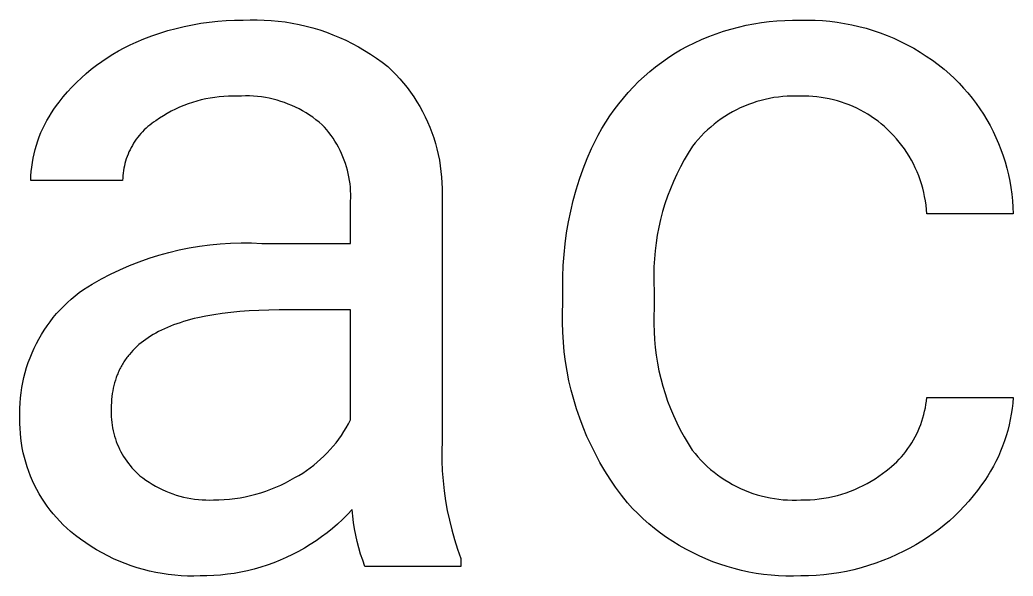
# Model space of a CAD drawing. Header units: millimetres. Extents: x 1383 to 4664, y -160 to 2132.
# Drawn here: x 4561.56 to 4593.95, y 130.22 to 148.34 of the extents above; entities that cross this region are included whole.
import ezdxf

# ---------------------------------------------------------------- set-up
doc = ezdxf.new("R2010")
doc.units = ezdxf.units.MM
doc.header["$MEASUREMENT"] = 0
doc.layers.add('Domyślny', color=7, linetype='Continuous', true_color=0x000000)

msp = doc.modelspace()

# ---------------------------------------------------------------- linework, layer by layer
at = {"layer": 'Domyślny'}
for p, q in [((4568.288, 148.314), (4568.564, 148.325)), ((4568.564, 148.325), (4568.839, 148.326)), ((4568.839, 148.326), (4569.07, 148.336)), ((4569.07, 148.336), (4569.3, 148.338)), ((4569.3, 148.338), (4569.53, 148.332)), ((4569.53, 148.332), (4569.76, 148.319)), ((4569.76, 148.319), (4569.989, 148.298)), ((4586.247, 148.307), (4586.501, 148.322)), ((4586.501, 148.322), (4586.756, 148.328)), ((4586.756, 148.328), (4587.011, 148.326)), ((4587.011, 148.326), (4587.251, 148.33)), ((4587.251, 148.33), (4587.492, 148.326)), ((4587.492, 148.326), (4587.733, 148.313)), ((4566.39, 147.989), (4566.656, 148.062)), ((4566.656, 148.062), (4566.924, 148.126)), ((4566.924, 148.126), (4567.194, 148.182)), ((4567.194, 148.182), (4567.466, 148.229)), ((4567.466, 148.229), (4567.739, 148.266)), ((4567.739, 148.266), (4568.013, 148.295)), ((4568.013, 148.295), (4568.288, 148.314)), ((4569.989, 148.298), (4570.217, 148.269)), ((4570.217, 148.269), (4570.445, 148.232)), ((4570.445, 148.232), (4570.671, 148.188)), ((4570.671, 148.188), (4570.895, 148.137)), ((4570.895, 148.137), (4571.118, 148.078)), ((4571.118, 148.078), (4571.338, 148.011)), ((4571.338, 148.011), (4571.556, 147.937)), ((4584.502, 147.966), (4584.746, 148.04)), ((4584.746, 148.04), (4584.992, 148.105)), ((4584.992, 148.105), (4585.24, 148.163)), ((4585.24, 148.163), (4585.49, 148.211)), ((4585.49, 148.211), (4585.741, 148.252)), ((4585.741, 148.252), (4585.994, 148.284)), ((4585.994, 148.284), (4586.247, 148.307)), ((4587.733, 148.313), (4587.973, 148.292)), ((4587.973, 148.292), (4588.212, 148.263)), ((4588.212, 148.263), (4588.45, 148.225)), ((4588.45, 148.225), (4588.687, 148.18)), ((4588.687, 148.18), (4588.921, 148.126)), ((4588.921, 148.126), (4589.154, 148.064)), ((4589.154, 148.064), (4589.385, 147.994)), ((4565.356, 147.609), (4565.609, 147.717)), ((4565.609, 147.717), (4565.867, 147.816)), ((4565.867, 147.816), (4566.127, 147.907)), ((4566.127, 147.907), (4566.39, 147.989)), ((4571.556, 147.937), (4571.772, 147.856)), ((4571.772, 147.856), (4571.984, 147.768)), ((4571.984, 147.768), (4572.194, 147.672)), ((4572.194, 147.672), (4572.4, 147.57)), ((4583.556, 147.591), (4583.787, 147.697)), ((4583.787, 147.697), (4584.022, 147.795)), ((4584.022, 147.795), (4584.261, 147.884)), ((4584.261, 147.884), (4584.502, 147.966)), ((4589.385, 147.994), (4589.613, 147.917)), ((4589.613, 147.917), (4589.838, 147.831)), ((4589.838, 147.831), (4590.06, 147.738)), ((4590.06, 147.738), (4590.279, 147.637)), ((4564.779, 147.326), (4564.968, 147.427)), ((4564.968, 147.427), (4565.16, 147.522)), ((4565.16, 147.522), (4565.356, 147.609)), ((4572.4, 147.57), (4572.603, 147.461)), ((4572.603, 147.461), (4572.802, 147.345)), ((4582.884, 147.229), (4583.104, 147.357)), ((4583.104, 147.357), (4583.328, 147.478)), ((4583.328, 147.478), (4583.556, 147.591)), ((4590.279, 147.637), (4590.494, 147.529)), ((4590.494, 147.529), (4590.706, 147.413)), ((4590.706, 147.413), (4590.913, 147.29)), ((4564.234, 146.986), (4564.412, 147.106)), ((4564.412, 147.106), (4564.594, 147.219)), ((4564.594, 147.219), (4564.779, 147.326)), ((4572.802, 147.345), (4572.997, 147.222)), ((4572.997, 147.222), (4573.187, 147.093)), ((4573.187, 147.093), (4573.373, 146.958)), ((4582.481, 146.954), (4582.68, 147.095)), ((4582.68, 147.095), (4582.884, 147.229)), ((4590.913, 147.29), (4591.116, 147.16)), ((4591.116, 147.16), (4591.314, 147.023)), ((4563.727, 146.592), (4563.892, 146.729)), ((4563.892, 146.729), (4564.061, 146.861)), ((4564.061, 146.861), (4564.234, 146.986)), ((4573.373, 146.958), (4573.555, 146.816)), ((4573.555, 146.816), (4573.69, 146.688)), ((4582.099, 146.653), (4582.287, 146.807)), ((4582.287, 146.807), (4582.481, 146.954)), ((4591.314, 147.023), (4591.507, 146.879)), ((4591.507, 146.879), (4591.695, 146.729)), ((4591.695, 146.729), (4591.879, 146.572)), ((4563.412, 146.302), (4563.567, 146.45)), ((4563.567, 146.45), (4563.727, 146.592)), ((4573.69, 146.688), (4573.821, 146.556)), ((4573.821, 146.556), (4573.947, 146.419)), ((4573.947, 146.419), (4574.069, 146.277)), ((4581.737, 146.326), (4581.915, 146.492)), ((4581.915, 146.492), (4582.099, 146.653)), ((4591.879, 146.572), (4592.035, 146.426)), ((4592.035, 146.426), (4592.187, 146.275)), ((4563.118, 145.991), (4563.262, 146.149)), ((4563.262, 146.149), (4563.412, 146.302)), ((4574.069, 146.277), (4574.186, 146.132)), ((4574.186, 146.132), (4574.297, 145.983)), ((4581.399, 145.975), (4581.565, 146.153)), ((4581.565, 146.153), (4581.737, 146.326)), ((4592.187, 146.275), (4592.333, 146.118)), ((4592.333, 146.118), (4592.474, 145.956)), ((4562.845, 145.661), (4562.978, 145.828)), ((4562.978, 145.828), (4563.118, 145.991)), ((4567.478, 145.728), (4567.333, 145.69)), ((4567.623, 145.762), (4567.478, 145.728)), ((4567.77, 145.79), (4567.623, 145.762)), ((4567.918, 145.812), (4567.77, 145.79)), ((4568.066, 145.83), (4567.918, 145.812)), ((4568.215, 145.843), (4568.066, 145.83)), ((4568.364, 145.851), (4568.215, 145.843)), ((4568.514, 145.853), (4568.364, 145.851)), ((4568.663, 145.851), (4568.514, 145.853)), ((4568.792, 145.858), (4568.663, 145.851)), ((4568.922, 145.861), (4568.792, 145.858)), ((4569.052, 145.859), (4568.922, 145.861)), ((4569.181, 145.853), (4569.052, 145.859)), ((4569.31, 145.842), (4569.181, 145.853)), ((4569.439, 145.827), (4569.31, 145.842)), ((4569.567, 145.807), (4569.439, 145.827)), ((4569.695, 145.783), (4569.567, 145.807)), ((4569.821, 145.754), (4569.695, 145.783)), ((4569.947, 145.722), (4569.821, 145.754)), ((4574.297, 145.983), (4574.403, 145.83)), ((4574.403, 145.83), (4574.505, 145.673)), ((4581.086, 145.602), (4581.239, 145.791)), ((4581.239, 145.791), (4581.399, 145.975)), ((4585.867, 145.749), (4585.728, 145.714)), ((4586.008, 145.779), (4585.867, 145.749)), ((4586.15, 145.804), (4586.008, 145.779)), ((4586.292, 145.824), (4586.15, 145.804)), ((4586.435, 145.839), (4586.292, 145.824)), ((4586.579, 145.849), (4586.435, 145.839)), ((4586.723, 145.855), (4586.579, 145.849)), ((4586.867, 145.855), (4586.723, 145.855)), ((4587.011, 145.851), (4586.867, 145.855)), ((4587.146, 145.852), (4587.011, 145.851)), ((4587.282, 145.849), (4587.146, 145.852)), ((4587.417, 145.841), (4587.282, 145.849)), ((4587.552, 145.829), (4587.417, 145.841)), ((4587.686, 145.812), (4587.552, 145.829)), ((4587.82, 145.79), (4587.686, 145.812)), ((4587.953, 145.764), (4587.82, 145.79)), ((4588.085, 145.734), (4587.953, 145.764)), ((4588.216, 145.699), (4588.085, 145.734)), ((4592.474, 145.956), (4592.609, 145.79)), ((4592.609, 145.79), (4592.739, 145.619)), ((4562.59, 145.307), (4562.671, 145.428)), ((4562.671, 145.428), (4562.756, 145.546)), ((4562.756, 145.546), (4562.845, 145.661)), ((4566.635, 145.428), (4566.501, 145.361)), ((4566.771, 145.49), (4566.635, 145.428)), ((4566.909, 145.547), (4566.771, 145.49)), ((4567.048, 145.6), (4566.909, 145.547)), ((4567.19, 145.648), (4567.048, 145.6)), ((4567.333, 145.69), (4567.19, 145.648)), ((4570.071, 145.684), (4569.947, 145.722)), ((4570.194, 145.643), (4570.071, 145.684)), ((4570.315, 145.597), (4570.194, 145.643)), ((4570.435, 145.547), (4570.315, 145.597)), ((4570.552, 145.493), (4570.435, 145.547)), ((4570.668, 145.435), (4570.552, 145.493)), ((4570.782, 145.373), (4570.668, 145.435)), ((4574.505, 145.673), (4574.6, 145.513)), ((4574.6, 145.513), (4574.69, 145.35)), ((4580.799, 145.209), (4580.939, 145.408)), ((4580.939, 145.408), (4581.086, 145.602)), ((4584.923, 145.406), (4584.795, 145.339)), ((4585.052, 145.469), (4584.923, 145.406)), ((4585.184, 145.527), (4585.052, 145.469)), ((4585.317, 145.581), (4585.184, 145.527)), ((4585.453, 145.63), (4585.317, 145.581)), ((4585.589, 145.674), (4585.453, 145.63)), ((4585.728, 145.714), (4585.589, 145.674)), ((4588.346, 145.659), (4588.216, 145.699)), ((4588.474, 145.615), (4588.346, 145.659)), ((4588.601, 145.567), (4588.474, 145.615)), ((4588.726, 145.515), (4588.601, 145.567)), ((4588.849, 145.458), (4588.726, 145.515)), ((4588.97, 145.398), (4588.849, 145.458)), ((4592.739, 145.619), (4592.862, 145.444)), ((4592.862, 145.444), (4592.98, 145.265)), ((4562.441, 145.057), (4562.513, 145.183)), ((4562.513, 145.183), (4562.59, 145.307)), ((4566.115, 145.134), (4565.991, 145.049)), ((4566.241, 145.214), (4566.115, 145.134)), ((4566.37, 145.289), (4566.241, 145.214)), ((4566.501, 145.361), (4566.37, 145.289)), ((4570.894, 145.307), (4570.782, 145.373)), ((4571.003, 145.238), (4570.894, 145.307)), ((4571.11, 145.164), (4571.003, 145.238)), ((4571.214, 145.087), (4571.11, 145.164)), ((4571.316, 145.006), (4571.214, 145.087)), ((4574.69, 145.35), (4574.775, 145.184)), ((4574.775, 145.184), (4574.854, 145.015)), ((4580.665, 145.005), (4580.799, 145.209)), ((4584.429, 145.112), (4584.312, 145.028)), ((4584.548, 145.192), (4584.429, 145.112)), ((4584.671, 145.267), (4584.548, 145.192)), ((4584.795, 145.339), (4584.671, 145.267)), ((4589.089, 145.333), (4588.97, 145.398)), ((4589.206, 145.264), (4589.089, 145.333)), ((4589.32, 145.192), (4589.206, 145.264)), ((4589.432, 145.115), (4589.32, 145.192)), ((4589.541, 145.035), (4589.432, 145.115)), ((4592.98, 145.265), (4593.091, 145.082)), ((4593.091, 145.082), (4593.196, 144.895)), ((4562.25, 144.665), (4562.309, 144.798)), ((4562.309, 144.798), (4562.373, 144.929)), ((4562.373, 144.929), (4562.441, 145.057)), ((4565.677, 144.806), (4565.619, 144.751)), ((4565.736, 144.859), (4565.677, 144.806)), ((4565.798, 144.909), (4565.736, 144.859)), ((4565.861, 144.958), (4565.798, 144.909)), ((4565.925, 145.005), (4565.861, 144.958)), ((4565.991, 145.049), (4565.925, 145.005)), ((4571.414, 144.922), (4571.316, 145.006)), ((4571.492, 144.839), (4571.414, 144.922)), ((4571.567, 144.752), (4571.492, 144.839)), ((4574.854, 145.015), (4574.927, 144.844)), ((4574.927, 144.844), (4574.994, 144.67)), ((4580.42, 144.584), (4580.539, 144.796)), ((4580.539, 144.796), (4580.665, 145.005)), ((4584.087, 144.848), (4583.98, 144.752)), ((4584.198, 144.94), (4584.087, 144.848)), ((4584.312, 145.028), (4584.198, 144.94)), ((4589.647, 144.951), (4589.541, 145.035)), ((4589.751, 144.863), (4589.647, 144.951)), ((4589.851, 144.772), (4589.751, 144.863)), ((4589.953, 144.674), (4589.851, 144.772)), ((4593.196, 144.895), (4593.295, 144.704)), ((4562.147, 144.393), (4562.196, 144.53)), ((4562.196, 144.53), (4562.25, 144.665)), ((4565.36, 144.449), (4565.314, 144.384)), ((4565.407, 144.513), (4565.36, 144.449)), ((4565.457, 144.575), (4565.407, 144.513)), ((4565.509, 144.635), (4565.457, 144.575)), ((4565.563, 144.694), (4565.509, 144.635)), ((4565.619, 144.751), (4565.563, 144.694)), ((4571.638, 144.664), (4571.567, 144.752)), ((4571.707, 144.573), (4571.638, 144.664)), ((4571.773, 144.479), (4571.707, 144.573)), ((4571.835, 144.384), (4571.773, 144.479)), ((4574.994, 144.67), (4575.055, 144.494)), ((4575.055, 144.494), (4575.11, 144.316)), ((4580.308, 144.368), (4580.42, 144.584)), ((4583.678, 144.443), (4583.585, 144.334)), ((4583.775, 144.55), (4583.678, 144.443)), ((4583.876, 144.653), (4583.775, 144.55)), ((4583.98, 144.752), (4583.876, 144.653)), ((4590.051, 144.572), (4589.953, 144.674)), ((4590.145, 144.467), (4590.051, 144.572)), ((4590.236, 144.358), (4590.145, 144.467)), ((4593.295, 144.704), (4593.387, 144.511)), ((4593.387, 144.511), (4593.472, 144.314)), ((4562.027, 143.974), (4562.062, 144.115)), ((4562.062, 144.115), (4562.102, 144.255)), ((4562.102, 144.255), (4562.147, 144.393)), ((4565.191, 144.179), (4565.155, 144.108)), ((4565.23, 144.248), (4565.191, 144.179)), ((4565.271, 144.317), (4565.23, 144.248)), ((4565.314, 144.384), (4565.271, 144.317)), ((4571.894, 144.286), (4571.835, 144.384)), ((4571.95, 144.187), (4571.894, 144.286)), ((4572.002, 144.085), (4571.95, 144.187)), ((4575.11, 144.316), (4575.159, 144.136)), ((4575.159, 144.136), (4575.202, 143.955)), ((4580.061, 143.818), (4580.204, 144.147)), ((4580.204, 144.147), (4580.308, 144.368)), ((4583.495, 144.221), (4583.355, 144.001)), ((4583.585, 144.334), (4583.495, 144.221)), ((4590.323, 144.247), (4590.236, 144.358)), ((4590.406, 144.132), (4590.323, 144.247)), ((4590.485, 144.015), (4590.406, 144.132)), ((4593.472, 144.314), (4593.551, 144.115)), ((4593.551, 144.115), (4593.622, 143.913)), ((4561.971, 143.688), (4561.996, 143.831)), ((4561.996, 143.831), (4562.027, 143.974)), ((4565.034, 143.813), (4565.01, 143.737)), ((4565.06, 143.888), (4565.034, 143.813)), ((4565.089, 143.963), (4565.06, 143.888)), ((4565.121, 144.036), (4565.089, 143.963)), ((4565.155, 144.108), (4565.121, 144.036)), ((4572.051, 143.982), (4572.002, 144.085)), ((4572.097, 143.877), (4572.051, 143.982)), ((4572.139, 143.771), (4572.097, 143.877)), ((4575.202, 143.955), (4575.239, 143.772)), ((4579.93, 143.484), (4580.061, 143.818)), ((4583.355, 144.001), (4583.223, 143.776)), ((4590.56, 143.895), (4590.485, 144.015)), ((4590.63, 143.772), (4590.56, 143.895)), ((4593.622, 143.913), (4593.687, 143.708)), ((4561.936, 143.399), (4561.951, 143.544)), ((4561.951, 143.544), (4561.971, 143.688)), ((4564.954, 143.505), (4564.94, 143.426)), ((4564.97, 143.583), (4564.954, 143.505)), ((4564.989, 143.66), (4564.97, 143.583)), ((4565.01, 143.737), (4564.989, 143.66)), ((4572.177, 143.664), (4572.139, 143.771)), ((4572.211, 143.555), (4572.177, 143.664)), ((4572.242, 143.445), (4572.211, 143.555)), ((4575.239, 143.772), (4575.269, 143.588)), ((4575.269, 143.588), (4575.293, 143.403)), ((4579.81, 143.145), (4579.93, 143.484)), ((4583.098, 143.546), (4582.981, 143.312)), ((4583.223, 143.776), (4583.098, 143.546)), ((4590.696, 143.647), (4590.63, 143.772)), ((4590.758, 143.52), (4590.696, 143.647)), ((4590.816, 143.39), (4590.758, 143.52)), ((4593.687, 143.708), (4593.745, 143.502)), ((4593.745, 143.502), (4593.795, 143.294)), ((4561.92, 143.109), (4561.925, 143.254)), ((4561.925, 143.254), (4561.936, 143.399)), ((4564.916, 143.189), (4564.913, 143.109)), ((4564.921, 143.268), (4564.916, 143.189)), ((4564.929, 143.347), (4564.921, 143.268)), ((4564.94, 143.426), (4564.929, 143.347)), ((4572.269, 143.334), (4572.242, 143.445)), ((4572.292, 143.222), (4572.269, 143.334)), ((4572.312, 143.11), (4572.292, 143.222)), ((4575.293, 143.403), (4575.311, 143.218)), ((4575.311, 143.218), (4575.322, 143.032)), ((4579.702, 142.803), (4579.81, 143.145)), ((4582.981, 143.312), (4582.872, 143.075)), ((4590.868, 143.259), (4590.816, 143.39)), ((4590.917, 143.126), (4590.868, 143.259)), ((4593.795, 143.294), (4593.839, 143.084)), ((4564.913, 143.109), (4561.92, 143.109)), ((4572.327, 142.997), (4572.312, 143.11)), ((4572.339, 142.883), (4572.327, 142.997)), ((4572.347, 142.769), (4572.339, 142.883)), ((4575.322, 143.032), (4575.327, 142.846)), ((4575.327, 142.846), (4575.326, 142.659)), ((4582.772, 142.834), (4582.679, 142.59)), ((4582.872, 143.075), (4582.772, 142.834)), ((4590.96, 142.992), (4590.917, 143.126)), ((4590.999, 142.856), (4590.96, 142.992)), ((4591.033, 142.718), (4590.999, 142.856)), ((4593.839, 143.084), (4593.875, 142.872)), ((4593.875, 142.872), (4593.904, 142.66)), ((4572.351, 142.655), (4572.347, 142.769)), ((4572.347, 142.427), (4572.351, 142.541)), ((4572.351, 142.541), (4572.351, 142.655)), ((4575.326, 142.659), (4575.326, 134.618)), ((4579.606, 142.457), (4579.702, 142.803)), ((4582.679, 142.59), (4582.595, 142.342)), ((4591.062, 142.58), (4591.033, 142.718)), ((4591.086, 142.441), (4591.062, 142.58)), ((4593.904, 142.66), (4593.925, 142.447)), ((4572.347, 141.054), (4572.347, 142.427)), ((4579.522, 142.108), (4579.606, 142.457)), ((4582.595, 142.342), (4582.52, 142.092)), ((4591.106, 142.3), (4591.086, 142.441)), ((4591.121, 142.16), (4591.106, 142.3)), ((4593.925, 142.447), (4593.94, 142.233)), ((4593.94, 142.233), (4593.947, 142.019)), ((4579.449, 141.756), (4579.522, 142.108)), ((4582.52, 142.092), (4582.453, 141.84)), ((4591.13, 142.019), (4591.121, 142.16)), ((4593.947, 142.019), (4591.13, 142.019)), ((4579.389, 141.402), (4579.449, 141.756)), ((4582.395, 141.585), (4582.346, 141.328)), ((4582.453, 141.84), (4582.395, 141.585)), ((4579.34, 141.046), (4579.389, 141.402)), ((4582.346, 141.328), (4582.305, 141.07)), ((4566.755, 140.842), (4567.087, 140.909)), ((4567.087, 140.909), (4567.422, 140.965)), ((4567.422, 140.965), (4567.758, 141.009)), ((4567.758, 141.009), (4568.096, 141.041)), ((4568.096, 141.041), (4568.434, 141.062)), ((4568.434, 141.062), (4568.773, 141.071)), ((4568.773, 141.071), (4569.112, 141.069)), ((4569.112, 141.069), (4569.451, 141.054)), ((4569.451, 141.054), (4572.347, 141.054)), ((4579.304, 140.689), (4579.34, 141.046)), ((4582.305, 141.07), (4582.273, 140.811)), ((4565.454, 140.458), (4565.774, 140.571)), ((4565.774, 140.571), (4566.098, 140.673)), ((4566.098, 140.673), (4566.425, 140.763)), ((4566.425, 140.763), (4566.755, 140.842)), ((4579.28, 140.331), (4579.304, 140.689)), ((4582.25, 140.551), (4582.236, 140.29)), ((4582.273, 140.811), (4582.25, 140.551)), ((4564.827, 140.2), (4565.139, 140.335)), ((4565.139, 140.335), (4565.454, 140.458)), ((4579.269, 139.972), (4579.28, 140.331)), ((4582.236, 140.29), (4582.231, 140.029)), ((4563.924, 139.733), (4564.22, 139.899)), ((4564.22, 139.899), (4564.521, 140.055)), ((4564.521, 140.055), (4564.827, 140.2)), ((4579.269, 139.613), (4579.269, 139.972)), ((4582.231, 140.029), (4582.235, 139.768)), ((4563.634, 139.556), (4563.924, 139.733)), ((4579.269, 139.113), (4579.269, 139.613)), ((4582.235, 139.768), (4582.248, 139.507)), ((4563.237, 139.244), (4563.366, 139.353)), ((4563.366, 139.353), (4563.498, 139.457)), ((4563.498, 139.457), (4563.634, 139.556)), ((4582.248, 139.507), (4582.248, 138.946)), ((4562.874, 138.892), (4562.991, 139.014)), ((4562.991, 139.014), (4563.112, 139.131)), ((4563.112, 139.131), (4563.237, 139.244)), ((4579.257, 138.795), (4579.269, 139.113)), ((4582.248, 138.946), (4582.236, 138.69)), ((4562.549, 138.505), (4562.653, 138.638)), ((4562.653, 138.638), (4562.761, 138.767)), ((4562.761, 138.767), (4562.874, 138.892)), ((4567.248, 138.605), (4567.129, 138.574)), ((4567.37, 138.634), (4567.248, 138.605)), ((4567.621, 138.687), (4567.37, 138.634)), ((4567.883, 138.734), (4567.621, 138.687)), ((4568.155, 138.775), (4567.883, 138.734)), ((4568.438, 138.809), (4568.155, 138.775)), ((4568.732, 138.838), (4568.438, 138.809)), ((4569.037, 138.86), (4568.732, 138.838)), ((4569.352, 138.875), (4569.037, 138.86)), ((4569.678, 138.885), (4569.352, 138.875)), ((4570.014, 138.888), (4569.678, 138.885)), ((4572.347, 138.888), (4570.014, 138.888)), ((4572.347, 135.31), (4572.347, 138.888)), ((4579.255, 138.477), (4579.257, 138.795)), ((4582.236, 138.69), (4582.233, 138.433)), ((4562.356, 138.229), (4562.45, 138.369)), ((4562.45, 138.369), (4562.549, 138.505)), ((4566.372, 138.317), (4566.274, 138.274)), ((4566.472, 138.358), (4566.372, 138.317)), ((4566.575, 138.398), (4566.472, 138.358)), ((4566.68, 138.437), (4566.575, 138.398)), ((4566.789, 138.473), (4566.68, 138.437)), ((4566.9, 138.509), (4566.789, 138.473)), ((4567.013, 138.542), (4566.9, 138.509)), ((4567.129, 138.574), (4567.013, 138.542)), ((4579.263, 138.159), (4579.255, 138.477)), ((4582.233, 138.433), (4582.238, 138.177)), ((4562.182, 137.941), (4562.266, 138.087)), ((4562.266, 138.087), (4562.356, 138.229)), ((4565.745, 137.982), (4565.667, 137.928)), ((4565.827, 138.035), (4565.745, 137.982)), ((4565.911, 138.086), (4565.827, 138.035)), ((4565.998, 138.135), (4565.911, 138.086)), ((4566.087, 138.183), (4565.998, 138.135)), ((4566.18, 138.229), (4566.087, 138.183)), ((4566.274, 138.274), (4566.18, 138.229)), ((4579.283, 137.841), (4579.263, 138.159)), ((4582.238, 138.177), (4582.253, 137.921)), ((4561.959, 137.487), (4562.028, 137.641)), ((4562.028, 137.641), (4562.102, 137.792)), ((4562.102, 137.792), (4562.182, 137.941)), ((4565.313, 137.635), (4565.25, 137.571)), ((4565.378, 137.696), (4565.313, 137.635)), ((4565.446, 137.757), (4565.378, 137.696)), ((4565.517, 137.816), (4565.446, 137.757)), ((4565.591, 137.873), (4565.517, 137.816)), ((4565.667, 137.928), (4565.591, 137.873)), ((4579.313, 137.525), (4579.283, 137.841)), ((4582.253, 137.921), (4582.276, 137.665)), ((4582.276, 137.665), (4582.308, 137.411)), ((4561.837, 137.173), (4561.895, 137.331)), ((4561.895, 137.331), (4561.959, 137.487)), ((4565.051, 137.337), (4565.025, 137.302)), ((4565.078, 137.371), (4565.051, 137.337)), ((4565.105, 137.406), (4565.078, 137.371)), ((4565.132, 137.44), (4565.105, 137.406)), ((4565.19, 137.506), (4565.132, 137.44)), ((4565.25, 137.571), (4565.19, 137.506)), ((4579.353, 137.209), (4579.313, 137.525)), ((4582.308, 137.411), (4582.349, 137.157)), ((4561.737, 136.852), (4561.784, 137.013)), ((4561.784, 137.013), (4561.837, 137.173)), ((4564.844, 137.007), (4564.824, 136.969)), ((4564.864, 137.045), (4564.844, 137.007)), ((4564.885, 137.083), (4564.864, 137.045)), ((4564.907, 137.121), (4564.885, 137.083)), ((4564.929, 137.158), (4564.907, 137.121)), ((4564.952, 137.194), (4564.929, 137.158)), ((4564.976, 137.23), (4564.952, 137.194)), ((4565, 137.266), (4564.976, 137.23)), ((4565.025, 137.302), (4565, 137.266)), ((4579.404, 136.895), (4579.353, 137.209)), ((4582.349, 137.157), (4582.398, 136.906)), ((4561.659, 136.524), (4561.695, 136.688)), ((4561.695, 136.688), (4561.737, 136.852)), ((4564.705, 136.688), (4564.677, 136.604)), ((4564.736, 136.77), (4564.705, 136.688)), ((4564.752, 136.81), (4564.736, 136.77)), ((4564.769, 136.851), (4564.752, 136.81)), ((4564.787, 136.89), (4564.769, 136.851)), ((4564.805, 136.93), (4564.787, 136.89)), ((4564.824, 136.969), (4564.805, 136.93)), ((4579.466, 136.583), (4579.404, 136.895)), ((4582.398, 136.906), (4582.456, 136.656)), ((4561.604, 136.191), (4561.629, 136.358)), ((4561.629, 136.358), (4561.659, 136.524)), ((4564.609, 136.343), (4564.591, 136.253)), ((4564.629, 136.431), (4564.609, 136.343)), ((4564.651, 136.518), (4564.629, 136.431)), ((4564.677, 136.604), (4564.651, 136.518)), ((4579.538, 136.274), (4579.466, 136.583)), ((4582.456, 136.656), (4582.522, 136.408)), ((4582.522, 136.408), (4582.597, 136.163)), ((4561.572, 135.856), (4561.585, 136.024)), ((4561.585, 136.024), (4561.604, 136.191)), ((4564.565, 136.068), (4564.555, 135.973)), ((4564.577, 136.161), (4564.565, 136.068)), ((4564.591, 136.253), (4564.577, 136.161)), ((4579.62, 135.966), (4579.538, 136.274)), ((4582.597, 136.163), (4582.68, 135.92)), ((4591.119, 135.921), (4591.13, 136.033)), ((4591.13, 136.033), (4593.947, 136.033)), ((4593.947, 136.033), (4593.933, 135.853)), ((4561.564, 135.688), (4561.572, 135.856)), ((4564.545, 135.779), (4564.543, 135.68)), ((4564.549, 135.877), (4564.545, 135.779)), ((4564.555, 135.973), (4564.549, 135.877)), ((4579.713, 135.662), (4579.62, 135.966)), ((4582.68, 135.92), (4582.772, 135.68)), ((4591.062, 135.589), (4591.085, 135.699)), ((4591.085, 135.699), (4591.104, 135.81)), ((4591.104, 135.81), (4591.119, 135.921)), ((4593.933, 135.853), (4593.912, 135.673)), ((4561.563, 135.519), (4561.564, 135.688)), ((4561.567, 135.351), (4561.563, 135.519)), ((4564.543, 135.68), (4564.54, 135.588)), ((4564.54, 135.588), (4564.54, 135.497)), ((4564.54, 135.497), (4564.543, 135.406)), ((4564.543, 135.406), (4564.549, 135.315)), ((4579.816, 135.361), (4579.713, 135.662)), ((4582.772, 135.68), (4582.871, 135.444)), ((4582.871, 135.444), (4582.979, 135.211)), ((4590.972, 135.265), (4591.006, 135.372)), ((4591.006, 135.372), (4591.036, 135.48)), ((4591.036, 135.48), (4591.062, 135.589)), ((4593.886, 135.494), (4593.854, 135.317)), ((4593.912, 135.673), (4593.886, 135.494)), ((4561.566, 135.191), (4561.567, 135.351)), ((4561.571, 135.03), (4561.566, 135.191)), ((4564.549, 135.315), (4564.558, 135.224)), ((4564.558, 135.224), (4564.57, 135.133)), ((4564.57, 135.133), (4564.586, 135.043)), ((4564.586, 135.043), (4564.604, 134.954)), ((4572.129, 134.924), (4572.206, 135.05)), ((4572.206, 135.05), (4572.279, 135.179)), ((4572.279, 135.179), (4572.347, 135.31)), ((4579.928, 135.064), (4579.816, 135.361)), ((4580.051, 134.77), (4579.928, 135.064)), ((4582.979, 135.211), (4583.094, 134.982)), ((4590.85, 134.952), (4590.894, 135.055)), ((4590.894, 135.055), (4590.935, 135.16)), ((4590.935, 135.16), (4590.972, 135.265)), ((4593.816, 135.14), (4593.772, 134.965)), ((4593.854, 135.317), (4593.816, 135.14)), ((4561.581, 134.87), (4561.571, 135.03)), ((4561.596, 134.711), (4561.581, 134.87)), ((4564.604, 134.954), (4564.625, 134.865)), ((4564.625, 134.865), (4564.649, 134.777)), ((4564.649, 134.777), (4564.676, 134.69)), ((4571.963, 134.68), (4572.048, 134.8)), ((4572.048, 134.8), (4572.129, 134.924)), ((4580.184, 134.481), (4580.051, 134.77)), ((4583.094, 134.982), (4583.218, 134.757)), ((4583.218, 134.757), (4583.348, 134.537)), ((4590.697, 134.652), (4590.751, 134.751)), ((4590.751, 134.751), (4590.802, 134.85)), ((4590.802, 134.85), (4590.85, 134.952)), ((4593.722, 134.792), (4593.666, 134.62)), ((4593.772, 134.965), (4593.722, 134.792)), ((4561.617, 134.552), (4561.596, 134.711)), ((4561.643, 134.394), (4561.617, 134.552)), ((4561.675, 134.237), (4561.643, 134.394)), ((4564.676, 134.69), (4564.706, 134.603)), ((4564.706, 134.603), (4564.739, 134.518)), ((4564.739, 134.518), (4564.775, 134.434)), ((4564.775, 134.434), (4564.814, 134.351)), ((4571.683, 134.336), (4571.78, 134.447)), ((4571.78, 134.447), (4571.874, 134.562)), ((4571.874, 134.562), (4571.963, 134.68)), ((4575.326, 134.618), (4575.319, 134.293)), ((4580.326, 134.196), (4580.184, 134.481)), ((4583.348, 134.537), (4583.487, 134.321)), ((4590.515, 134.37), (4590.579, 134.462)), ((4590.579, 134.462), (4590.639, 134.556)), ((4590.639, 134.556), (4590.697, 134.652)), ((4593.605, 134.45), (4593.538, 134.282)), ((4593.666, 134.62), (4593.605, 134.45)), ((4561.712, 134.081), (4561.675, 134.237)), ((4561.754, 133.927), (4561.712, 134.081)), ((4564.814, 134.351), (4564.855, 134.27)), ((4564.855, 134.27), (4564.899, 134.19)), ((4564.899, 134.19), (4564.946, 134.111)), ((4564.946, 134.111), (4564.995, 134.035)), ((4571.37, 134.022), (4571.478, 134.123)), ((4571.478, 134.123), (4571.583, 134.228)), ((4571.583, 134.228), (4571.683, 134.336)), ((4575.319, 134.293), (4575.322, 133.968)), ((4580.477, 133.917), (4580.326, 134.196)), ((4583.487, 134.321), (4583.577, 134.208)), ((4583.577, 134.208), (4583.671, 134.098)), ((4583.671, 134.098), (4583.769, 133.992)), ((4590.229, 134.024), (4590.305, 134.107)), ((4590.305, 134.107), (4590.378, 134.192)), ((4590.378, 134.192), (4590.448, 134.28)), ((4590.448, 134.28), (4590.515, 134.37)), ((4593.465, 134.117), (4593.387, 133.954)), ((4593.538, 134.282), (4593.465, 134.117)), ((4561.802, 133.774), (4561.754, 133.927)), ((4561.855, 133.622), (4561.802, 133.774)), ((4564.995, 134.035), (4565.047, 133.959)), ((4565.047, 133.959), (4565.101, 133.886)), ((4565.101, 133.886), (4565.158, 133.815)), ((4565.158, 133.815), (4565.217, 133.745)), ((4571.027, 133.742), (4571.145, 133.831)), ((4571.145, 133.831), (4571.259, 133.925)), ((4571.259, 133.925), (4571.37, 134.022)), ((4575.322, 133.968), (4575.336, 133.643)), ((4580.638, 133.642), (4580.477, 133.917)), ((4583.769, 133.992), (4583.871, 133.889)), ((4583.871, 133.889), (4583.976, 133.789)), ((4583.976, 133.789), (4584.085, 133.694)), ((4589.9, 133.72), (4589.986, 133.792)), ((4589.986, 133.792), (4590.07, 133.867)), ((4590.07, 133.867), (4590.151, 133.944)), ((4590.151, 133.944), (4590.229, 134.024)), ((4593.303, 133.794), (4593.214, 133.637)), ((4593.387, 133.954), (4593.303, 133.794)), ((4561.913, 133.473), (4561.855, 133.622)), ((4561.976, 133.326), (4561.913, 133.473)), ((4565.217, 133.745), (4565.279, 133.678)), ((4565.279, 133.678), (4565.343, 133.612)), ((4565.343, 133.612), (4565.409, 133.549)), ((4565.409, 133.549), (4565.477, 133.488)), ((4565.477, 133.488), (4565.574, 133.413)), ((4570.378, 133.338), (4570.529, 133.424)), ((4570.529, 133.424), (4570.658, 133.497)), ((4570.658, 133.497), (4570.784, 133.574)), ((4570.784, 133.574), (4570.907, 133.656)), ((4570.907, 133.656), (4571.027, 133.742)), ((4575.336, 133.643), (4575.361, 133.319)), ((4580.808, 133.373), (4580.638, 133.642)), ((4584.085, 133.694), (4584.196, 133.602)), ((4584.196, 133.602), (4584.311, 133.514)), ((4584.311, 133.514), (4584.429, 133.43)), ((4584.429, 133.43), (4584.549, 133.35)), ((4589.446, 133.388), (4589.571, 133.471)), ((4589.571, 133.471), (4589.693, 133.559)), ((4589.693, 133.559), (4589.811, 133.651)), ((4589.811, 133.651), (4589.9, 133.72)), ((4593.12, 133.483), (4593.021, 133.332)), ((4593.214, 133.637), (4593.12, 133.483)), ((4562.044, 133.181), (4561.976, 133.326)), ((4562.117, 133.038), (4562.044, 133.181)), ((4565.574, 133.413), (4565.673, 133.341)), ((4565.673, 133.341), (4565.775, 133.272)), ((4565.775, 133.272), (4565.879, 133.207)), ((4565.879, 133.207), (4565.986, 133.146)), ((4565.986, 133.146), (4566.094, 133.088)), ((4569.747, 133.046), (4569.908, 133.111)), ((4569.908, 133.111), (4570.067, 133.181)), ((4570.067, 133.181), (4570.224, 133.257)), ((4570.224, 133.257), (4570.378, 133.338)), ((4575.361, 133.319), (4575.396, 132.996)), ((4580.987, 133.11), (4580.808, 133.373)), ((4581.174, 132.854), (4580.987, 133.11)), ((4584.549, 133.35), (4584.673, 133.274)), ((4584.673, 133.274), (4584.799, 133.203)), ((4584.799, 133.203), (4584.927, 133.136)), ((4584.927, 133.136), (4585.057, 133.073)), ((4588.783, 133.038), (4588.921, 133.099)), ((4588.921, 133.099), (4589.056, 133.164)), ((4589.056, 133.164), (4589.189, 133.234)), ((4589.189, 133.234), (4589.319, 133.309)), ((4589.319, 133.309), (4589.446, 133.388)), ((4592.917, 133.185), (4592.784, 133.004)), ((4593.021, 133.332), (4592.917, 133.185)), ((4562.195, 132.898), (4562.117, 133.038)), ((4562.277, 132.761), (4562.195, 132.898)), ((4566.094, 133.088), (4566.204, 133.034)), ((4566.204, 133.034), (4566.317, 132.984)), ((4566.317, 132.984), (4566.43, 132.937)), ((4566.43, 132.937), (4566.546, 132.895)), ((4566.546, 132.895), (4566.662, 132.856)), ((4566.662, 132.856), (4566.78, 132.822)), ((4566.78, 132.822), (4566.899, 132.792)), ((4566.899, 132.792), (4567.019, 132.766)), ((4568.741, 132.771), (4568.912, 132.803)), ((4568.912, 132.803), (4569.082, 132.84)), ((4569.082, 132.84), (4569.251, 132.883)), ((4569.251, 132.883), (4569.418, 132.932)), ((4569.418, 132.932), (4569.583, 132.986)), ((4569.583, 132.986), (4569.747, 133.046)), ((4575.396, 132.996), (4575.442, 132.674)), ((4581.37, 132.603), (4581.174, 132.854)), ((4585.057, 133.073), (4585.19, 133.015)), ((4585.19, 133.015), (4585.324, 132.962)), ((4585.324, 132.962), (4585.46, 132.913)), ((4585.46, 132.913), (4585.598, 132.869)), ((4585.598, 132.869), (4585.737, 132.83)), ((4585.737, 132.83), (4585.878, 132.796)), ((4585.878, 132.796), (4586.02, 132.766)), ((4587.775, 132.751), (4587.923, 132.776)), ((4587.923, 132.776), (4588.07, 132.807)), ((4588.07, 132.807), (4588.216, 132.844)), ((4588.216, 132.844), (4588.36, 132.885)), ((4588.36, 132.885), (4588.503, 132.931)), ((4588.503, 132.931), (4588.644, 132.982)), ((4588.644, 132.982), (4588.783, 133.038)), ((4592.645, 132.828), (4592.501, 132.657)), ((4592.784, 133.004), (4592.645, 132.828)), ((4562.364, 132.626), (4562.277, 132.761)), ((4562.456, 132.495), (4562.364, 132.626)), ((4562.552, 132.367), (4562.456, 132.495)), ((4567.019, 132.766), (4567.14, 132.743)), ((4567.14, 132.743), (4567.262, 132.725)), ((4567.262, 132.725), (4567.384, 132.712)), ((4567.384, 132.712), (4567.506, 132.702)), ((4567.506, 132.702), (4567.629, 132.697)), ((4567.629, 132.697), (4567.752, 132.696)), ((4567.752, 132.696), (4567.875, 132.699)), ((4567.875, 132.699), (4568.049, 132.702)), ((4568.049, 132.702), (4568.223, 132.71)), ((4568.223, 132.71), (4568.396, 132.725)), ((4568.396, 132.725), (4568.569, 132.745)), ((4568.569, 132.745), (4568.741, 132.771)), ((4575.442, 132.674), (4575.499, 132.354)), ((4581.536, 132.424), (4581.37, 132.603)), ((4586.02, 132.766), (4586.162, 132.742)), ((4586.162, 132.742), (4586.305, 132.722)), ((4586.305, 132.722), (4586.449, 132.707)), ((4586.449, 132.707), (4586.594, 132.698)), ((4586.594, 132.698), (4586.738, 132.693)), ((4586.738, 132.693), (4586.883, 132.693)), ((4586.883, 132.693), (4587.027, 132.699)), ((4587.027, 132.699), (4587.178, 132.699)), ((4587.178, 132.699), (4587.328, 132.704)), ((4587.328, 132.704), (4587.477, 132.714)), ((4587.477, 132.714), (4587.627, 132.73)), ((4587.627, 132.73), (4587.775, 132.751)), ((4592.35, 132.49), (4592.195, 132.329)), ((4592.501, 132.657), (4592.35, 132.49)), ((4562.653, 132.242), (4562.552, 132.367)), ((4562.758, 132.121), (4562.653, 132.242)), ((4572.243, 132.222), (4572.085, 132.066)), ((4572.396, 132.384), (4572.243, 132.222)), ((4572.415, 132.173), (4572.396, 132.384)), ((4572.441, 131.963), (4572.415, 132.173)), ((4575.499, 132.354), (4575.566, 132.036)), ((4581.708, 132.251), (4581.536, 132.424)), ((4581.885, 132.084), (4581.708, 132.251)), ((4592.034, 132.173), (4591.868, 132.022)), ((4592.195, 132.329), (4592.034, 132.173)), ((4562.866, 132.003), (4562.758, 132.121)), ((4562.979, 131.889), (4562.866, 132.003)), ((4563.096, 131.779), (4562.979, 131.889)), ((4571.921, 131.914), (4571.753, 131.768)), ((4572.085, 132.066), (4571.921, 131.914)), ((4572.474, 131.754), (4572.441, 131.963)), ((4575.566, 132.036), (4575.643, 131.72)), ((4582.068, 131.922), (4581.885, 132.084)), ((4582.257, 131.768), (4582.068, 131.922)), ((4591.698, 131.877), (4591.522, 131.737)), ((4591.868, 132.022), (4591.698, 131.877)), ((4563.216, 131.674), (4563.096, 131.779)), ((4563.377, 131.542), (4563.216, 131.674)), ((4563.542, 131.416), (4563.377, 131.542)), ((4571.402, 131.494), (4571.22, 131.366)), ((4571.58, 131.628), (4571.402, 131.494)), ((4571.753, 131.768), (4571.58, 131.628)), ((4572.514, 131.546), (4572.474, 131.754)), ((4572.56, 131.34), (4572.514, 131.546)), ((4575.643, 131.72), (4575.731, 131.407)), ((4582.451, 131.619), (4582.257, 131.768)), ((4582.649, 131.478), (4582.451, 131.619)), ((4591.342, 131.604), (4591.158, 131.476)), ((4591.522, 131.737), (4591.342, 131.604)), ((4563.711, 131.296), (4563.542, 131.416)), ((4563.885, 131.181), (4563.711, 131.296)), ((4564.062, 131.073), (4563.885, 131.181)), ((4571.033, 131.244), (4570.843, 131.128)), ((4571.22, 131.366), (4571.033, 131.244)), ((4572.614, 131.135), (4572.56, 131.34)), ((4575.731, 131.407), (4575.829, 131.098)), ((4582.852, 131.343), (4582.649, 131.478)), ((4583.06, 131.215), (4582.852, 131.343)), ((4583.272, 131.094), (4583.06, 131.215)), ((4590.777, 131.239), (4590.581, 131.13)), ((4590.97, 131.354), (4590.777, 131.239)), ((4591.158, 131.476), (4590.97, 131.354)), ((4564.242, 130.97), (4564.062, 131.073)), ((4564.426, 130.874), (4564.242, 130.97)), ((4564.614, 130.784), (4564.426, 130.874)), ((4570.451, 130.917), (4570.25, 130.821)), ((4570.649, 131.019), (4570.451, 130.917)), ((4570.843, 131.128), (4570.649, 131.019)), ((4572.674, 130.932), (4572.614, 131.135)), ((4572.741, 130.731), (4572.674, 130.932)), ((4575.829, 131.098), (4575.938, 130.791)), ((4583.488, 130.981), (4583.272, 131.094)), ((4583.708, 130.875), (4583.488, 130.981)), ((4583.931, 130.777), (4583.708, 130.875)), ((4590.159, 130.918), (4589.932, 130.816)), ((4590.382, 131.028), (4590.159, 130.918)), ((4590.581, 131.13), (4590.382, 131.028)), ((4564.804, 130.7), (4564.614, 130.784)), ((4564.996, 130.623), (4564.804, 130.7)), ((4565.192, 130.552), (4564.996, 130.623)), ((4565.389, 130.488), (4565.192, 130.552)), ((4569.629, 130.575), (4569.417, 130.507)), ((4569.838, 130.65), (4569.629, 130.575)), ((4570.046, 130.732), (4569.838, 130.65)), ((4570.25, 130.821), (4570.046, 130.732)), ((4572.814, 130.532), (4572.741, 130.731)), ((4575.938, 130.532), (4572.814, 130.532)), ((4575.938, 130.791), (4575.938, 130.532)), ((4584.158, 130.686), (4583.931, 130.777)), ((4584.387, 130.603), (4584.158, 130.686)), ((4584.619, 130.528), (4584.387, 130.603)), ((4584.853, 130.461), (4584.619, 130.528)), ((4589.232, 130.557), (4588.994, 130.487)), ((4589.468, 130.636), (4589.232, 130.557)), ((4589.702, 130.722), (4589.468, 130.636)), ((4589.932, 130.816), (4589.702, 130.722)), ((4565.589, 130.43), (4565.389, 130.488)), ((4565.79, 130.38), (4565.589, 130.43)), ((4565.993, 130.336), (4565.79, 130.38)), ((4566.198, 130.299), (4565.993, 130.336)), ((4566.403, 130.269), (4566.198, 130.299)), ((4566.61, 130.246), (4566.403, 130.269)), ((4566.817, 130.229), (4566.61, 130.246)), ((4567.024, 130.22), (4566.817, 130.229)), ((4567.232, 130.218), (4567.024, 130.22)), ((4567.44, 130.223), (4567.232, 130.218)), ((4567.662, 130.225), (4567.44, 130.223)), ((4567.885, 130.234), (4567.662, 130.225)), ((4568.107, 130.251), (4567.885, 130.234)), ((4568.329, 130.275), (4568.107, 130.251)), ((4568.549, 130.307), (4568.329, 130.275)), ((4568.768, 130.346), (4568.549, 130.307)), ((4568.986, 130.392), (4568.768, 130.346)), ((4569.202, 130.446), (4568.986, 130.392)), ((4569.417, 130.507), (4569.202, 130.446)), ((4585.09, 130.401), (4584.853, 130.461)), ((4585.329, 130.35), (4585.09, 130.401)), ((4585.569, 130.307), (4585.329, 130.35)), ((4585.81, 130.273), (4585.569, 130.307)), ((4586.053, 130.246), (4585.81, 130.273)), ((4586.296, 130.228), (4586.053, 130.246)), ((4586.54, 130.218), (4586.296, 130.228)), ((4586.784, 130.216), (4586.54, 130.218)), ((4587.027, 130.223), (4586.784, 130.216)), ((4587.276, 130.226), (4587.027, 130.223)), ((4587.525, 130.238), (4587.276, 130.226)), ((4587.773, 130.259), (4587.525, 130.238)), ((4588.02, 130.288), (4587.773, 130.259)), ((4588.266, 130.325), (4588.02, 130.288)), ((4588.51, 130.371), (4588.266, 130.325)), ((4588.753, 130.425), (4588.51, 130.371)), ((4588.994, 130.487), (4588.753, 130.425))]:
    msp.add_line(p, q, dxfattribs=at)

doc.saveas('drawing.dxf')
